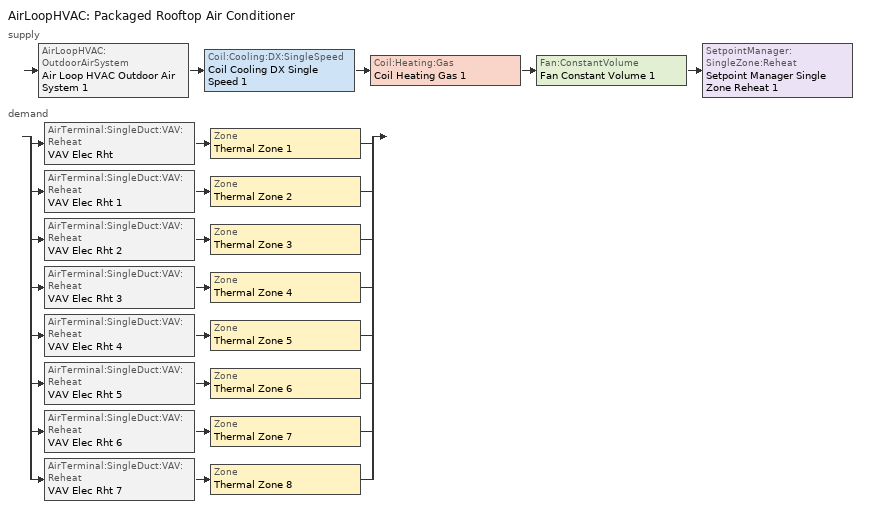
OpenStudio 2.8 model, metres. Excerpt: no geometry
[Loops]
AirLoopHVAC 'Packaged Rooftop Air Conditioner'
 supply: AirLoopHVAC:OutdoorAirSystem 'Air Loop HVAC Outdoor Air System 1' > Coil:Cooling:DX:SingleSpeed 'Coil Cooling DX Single Speed 1' > Coil:Heating:Gas 'Coil Heating Gas 1' > Fan:ConstantVolume 'Fan Constant Volume 1' > SetpointManager:SingleZone:Reheat 'Setpoint Manager Single Zone Reheat 1'
 demand: split
  | AirTerminal:SingleDuct:VAV:Reheat 'VAV Elec Rht' > Zone 'Thermal Zone 1'
  | AirTerminal:SingleDuct:VAV:Reheat 'VAV Elec Rht 1' > Zone 'Thermal Zone 2'
  | AirTerminal:SingleDuct:VAV:Reheat 'VAV Elec Rht 2' > Zone 'Thermal Zone 3'
  | AirTerminal:SingleDuct:VAV:Reheat 'VAV Elec Rht 3' > Zone 'Thermal Zone 4'
  | AirTerminal:SingleDuct:VAV:Reheat 'VAV Elec Rht 4' > Zone 'Thermal Zone 5'
  | AirTerminal:SingleDuct:VAV:Reheat 'VAV Elec Rht 5' > Zone 'Thermal Zone 6'
  | AirTerminal:SingleDuct:VAV:Reheat 'VAV Elec Rht 6' > Zone 'Thermal Zone 7'
  | AirTerminal:SingleDuct:VAV:Reheat 'VAV Elec Rht 7' > Zone 'Thermal Zone 8'
[SizingPeriod:DesignDay] Daily Dry-Bulb Temperature Range {deltaC}=0; Barometric Pressure {Pa}=98934; Wind Direction {deg}=270; Sky Clearness=0; Rain Indicator=0; Snow Indicator=0; Day of Month=21; Month=1; Day Type=WinterDesignDay; Daylight Saving Time Indicator=0; Dry-Bulb Temperature Range Modifier Type=DefaultMultipliers; Solar Model Indicator=ASHRAEClearSky
Name | Maximum Dry-Bulb Temperature {C} | Humidity Indicating Conditions at Maximum Dry-Bulb | Wind Speed {m/s} | Humidity Indicating Type
Chicago Ohare Intl Ap Ann Htg Wind 99.6% Condns WS=>MCDB | -3.5 | -3.5 | 12.4 | Wetbulb
Chicago Ohare Intl Ap Ann Hum_n 99.6% Condns DP=>MCDB | -19.2 | -25.7 | 4.9 | Dewpoint
Chicago Ohare Intl Ap Ann Htg 99.6% Condns DB | -20 | -20 | 4.9 | Wetbulb
[Sizing:Zone] Zone Cooling Design Supply Air Temperature Input Method=SupplyAirTemperature; Zone Cooling Design Supply Air Temperature {C}=14; Zone Cooling Design Supply Air Temperature Difference {deltaC}=11.11; Zone Heating Design Supply Air Temperature Input Method=SupplyAirTemperature; Zone Heating Design Supply Air Temperature {C}=40; Zone Heating Design Supply Air Temperature Difference {deltaC}=11.11; Zone Cooling Design Supply Air Humidity Ratio {kg-H2O/kg-air}=0.0085; Zone Heating Design Supply Air Humidity Ratio {kg-H2O/kg-air}=0.008; Cooling Design Air Flow Method=DesignDay; Heating Design Air Flow Method=DesignDay; Account for Dedicated Outdoor Air System=No; Dedicated Outdoor Air System Control Strategy=NeutralSupplyAir; Dedicated Outdoor Air Low Setpoint Temperature for Design {C}=autosize; Dedicated Outdoor Air High Setpoint Temperature for Design {C}=autosize
Thermal Zone 5; Thermal Zone 6; Thermal Zone 7; Thermal Zone 8; Thermal Zone 4; Thermal Zone 3; Thermal Zone 1; Thermal Zone 2
[Zone equipment]
Thermal Zone 5: VRF Zone Terminal 4, VAV Elec Rht 4
Thermal Zone 6: VRF Zone Terminal 5, VAV Elec Rht 5
Thermal Zone 7: VRF Zone Terminal 6, VAV Elec Rht 6
Thermal Zone 8: VRF Zone Terminal 7, VAV Elec Rht 7
Thermal Zone 4: VRF Zone Terminal 3, VAV Elec Rht 3
Thermal Zone 3: VRF Zone Terminal 2, VAV Elec Rht 2
Thermal Zone 1: VRF Zone Terminal, VAV Elec Rht
Thermal Zone 2: VRF Zone Terminal 1, VAV Elec Rht 1
[AirConditioner:VariableRefrigerantFlow]
VRF System: Availability Schedule=Always On Discrete hvac_library; Rated Total Cooling Capacity {W}=autosize; Rated Cooling COP {W/W}=3.3; Minimum Outdoor Temperature in Cooling Mode {C}=-5; Maximum Outdoor Temperature in Cooling Mode {C}=43; Cooling Capacity Ratio Modifier Function of Low Temperature Curve=VRF System VRFCoolCapFT 1; Cooling Capacity Ratio Boundary Curve=VRF System VRFCoolCapFTBoundary 1; Cooling Capacity Ratio Modifier Function of High Temperature Curve=VRF System VRFCoolCapFTHi 1; Cooling Energy Input Ratio Modifier Function of Low Temperature Curve=VRF System VRFCoolEIRFT 1; Cooling Energy Input Ratio Boundary Curve=VRF System VRFCoolEIRFTBoundary 1; Cooling Energy Input Ratio Modifier Function of High Temperature Curve=VRF System VRFCoolEIRFTHi 1; Cooling Energy Input Ratio Modifier Function of Low Part-Load Ratio Curve=VRF System CoolingEIRLowPLR 1; Cooling Energy Input Ratio Modifier Function of High Part-Load Ratio Curve=VRF System CoolingEIRHiPLR 1; Cooling Combination Ratio Correction Factor Curve=VRF System CoolingCombRatio 1; Cooling Part-Load Fraction Correlation Curve=VRF System VRFCPLFFPLR 1; Rated Total Heating Capacity {W}=autosize; Rated Total Heating Capacity Sizing Ratio {W/W}=1; Rated Heating COP {W/W}=3.5; Minimum Outdoor Temperature in Heating Mode {C}=-20; Maximum Outdoor Temperature in Heating Mode {C}=30; Heating Capacity Ratio Modifier Function of Low Temperature Curve=VRF System VRFHeatCapFT 1; Heating Capacity Ratio Boundary Curve=VRF System VRFHeatCapFTBoundary 1; Heating Capacity Ratio Modifier Function of High Temperature Curve=VRF System VRFHeatCapFTHi 1; Heating Energy Input Ratio Modifier Function of Low Temperature Curve=VRF System VRFHeatEIRFT 1; Heating Energy Input Ratio Boundary Curve=VRF System VRFHeatEIRFTBoundary 1; Heating Energy Input Ratio Modifier Function of High Temperature Curve=VRF System VRFHeatEIRFTHi 1; Heating Performance Curve Outdoor Temperature Type=WetBulbTemperature; Heating Energy Input Ratio Modifier Function of Low Part-Load Ratio Curve=VRF System HeatingEIRLowPLR 1; Heating Energy Input Ratio Modifier Function of High Part-Load Ratio Curve=VRF System HeatingEIRHiPLR 1; Heating Combination Ratio Correction Factor Curve=VRF System HeatingCombRatio 1; Heating Part-Load Fraction Correlation Curve=VRF System VRFCPLFFPLR 2; Minimum Heat Pump Part-Load Ratio=0.25; Master Thermostat Priority Control Type=LoadPriority; Heat Pump Waste Heat Recovery=No; Equivalent Piping Length used for Piping Correction Factor in Cooling Mode {m}=30; Vertical Height used for Piping Correction Factor {m}=10; Piping Correction Factor for Length in Cooling Mode Curve=VRF System CoolingLengthCorrectionFactor 1; Piping Correction Factor for Height in Cooling Mode Coefficient=-0.000386; Equivalent Piping Length used for Piping Correction Factor in Heating Mode {m}=30; Piping Correction Factor for Length in Heating Mode Curve=VRF System HeatingLengthCorrectionFactor 1; Piping Correction Factor for Height in Heating Mode Coefficient=0; Crankcase Heater Power per Compressor {W}=15; Number of Compressors=3; Ratio of Compressor Size to Total Compressor Capacity=0.33; Maximum Outdoor Dry-bulb Temperature for Crankcase Heater {C}=7; Defrost Strategy=Resistive; Defrost Control=Timed; Defrost Time Period Fraction=0.058333; Resistive Defrost Heater Capacity {W}=1e-07; Maximum Outdoor Dry-bulb Temperature for Defrost Operation {C}=7; Water Condenser Volume Flow Rate {m3/s}=autosize; Evaporative Condenser Effectiveness=0.9; Evaporative Condenser Air Flow Rate {m3/s}=autosize; Evaporative Condenser Pump Rated Power Consumption {W}=autosize; Basin Heater Capacity {W/K}=0; Basin Heater Setpoint Temperature {C}=2; Fuel Type=Electricity; Minimum Outdoor Temperature in Heat Recovery Mode {C}=0; Maximum Outdoor Temperature in Heat Recovery Mode {C}=20; Heat Recovery Cooling Capacity Modifier Curve=VRF System Heat Recovery Cooling Cap Modifier 1; Initial Heat Recovery Cooling Capacity Fraction=0.5; Heat Recovery Cooling Capacity Time Constant {hr}=0.083; Heat Recovery Cooling Energy Modifier Curve=VRF System Heat Recovery Cooling Energy Modifier 1; Initial Heat Recovery Cooling Energy Fraction=1; Heat Recovery Cooling Energy Time Constant {hr}=0; Heat Recovery Heating Capacity Modifier Curve=VRF System Heat Recovery Heating Cap Modifier 1; Initial Heat Recovery Heating Capacity Fraction=0.5; Heat Recovery Heating Capacity Time Constant {hr}=0.083; Heat Recovery Heating Energy Modifier Curve=VRF System Heat Recovery Heating Energy Modifier 1; Initial Heat Recovery Heating Energy Fraction=0.5; Heat Recovery Heating Energy Time Constant {hr}=0
[ZoneHVAC:TerminalUnit:VariableRefrigerantFlow] Terminal Unit Availability schedule=Always On Discrete hvac_library; Supply Air Flow Rate During Cooling Operation {m3/s}=autosize; Supply Air Flow Rate When No Cooling is Needed {m3/s}=autosize; Supply Air Flow Rate During Heating Operation {m3/s}=autosize; Supply Air Flow Rate When No Heating is Needed {m3/s}=autosize; Outdoor Air Flow Rate During Cooling Operation {m3/s}=autosize; Outdoor Air Flow Rate During Heating Operation {m3/s}=autosize; Outdoor Air Flow Rate When No Cooling or Heating is Needed {m3/s}=autosize; Supply Air Fan Operating Mode Schedule=Always On Discrete hvac_library; Zone Terminal Unit On Parasitic Electric Energy Use {W}=30; Zone Terminal Unit Off Parasitic Electric Energy Use {W}=20; Rated Total Heating Capacity Sizing Ratio {W/W}=1
Name | Supply Air Fan | Cooling Coil | Heating Coil
VRF Zone Terminal | VRF Zone Terminal Fan | VRF Zone Terminal Cooling Coil | VRF Zone Terminal Heating Coil
VRF Zone Terminal 1 | VRF Zone Terminal Fan 1 | VRF Zone Terminal Cooling Coil 1 | VRF Zone Terminal Heating Coil 1
VRF Zone Terminal 2 | VRF Zone Terminal Fan 2 | VRF Zone Terminal Cooling Coil 2 | VRF Zone Terminal Heating Coil 2
VRF Zone Terminal 3 | VRF Zone Terminal Fan 3 | VRF Zone Terminal Cooling Coil 3 | VRF Zone Terminal Heating Coil 3
VRF Zone Terminal 4 | VRF Zone Terminal Fan 4 | VRF Zone Terminal Cooling Coil 4 | VRF Zone Terminal Heating Coil 4
VRF Zone Terminal 5 | VRF Zone Terminal Fan 5 | VRF Zone Terminal Cooling Coil 5 | VRF Zone Terminal Heating Coil 5
VRF Zone Terminal 6 | VRF Zone Terminal Fan 6 | VRF Zone Terminal Cooling Coil 6 | VRF Zone Terminal Heating Coil 6
VRF Zone Terminal 7 | VRF Zone Terminal Fan 7 | VRF Zone Terminal Cooling Coil 7 | VRF Zone Terminal Heating Coil 7
[Fan:OnOff] Availability Schedule=Always On Discrete hvac_library; Fan Total Efficiency=0.6; Pressure Rise {Pa}=300; Maximum Flow Rate {m3/s}=autosize; Motor Efficiency=0.8; Motor In Airstream Fraction=1; Fan Power Ratio Function of Speed Ratio Curve=Fan On Off Power Curve 19; Fan Efficiency Ratio Function of Speed Ratio Curve=Fan On Off Efficiency Curve 6
VRF Zone Terminal Fan; VRF Zone Terminal Fan 1; VRF Zone Terminal Fan 2; VRF Zone Terminal Fan 3; VRF Zone Terminal Fan 4; VRF Zone Terminal Fan 5; VRF Zone Terminal Fan 6; VRF Zone Terminal Fan 7
[Coil:Cooling:DX:VariableRefrigerantFlow] Availability Schedule=Always On Discrete hvac_library; Rated Total Cooling Capacity {W}=autosize; Rated Sensible Heat Ratio=autosize; Rated Air Flow Rate {m3/s}=autosize; Cooling Capacity Ratio Modifier Function of Temperature Curve=VRFTUCoolCapFT; Cooling Capacity Modifier Curve Function of Flow Fraction=VRFACCoolCapFFF
VRF Zone Terminal Cooling Coil; VRF Zone Terminal Cooling Coil 1; VRF Zone Terminal Cooling Coil 2; VRF Zone Terminal Cooling Coil 3; VRF Zone Terminal Cooling Coil 4; VRF Zone Terminal Cooling Coil 5; VRF Zone Terminal Cooling Coil 6; VRF Zone Terminal Cooling Coil 7
[Coil:Heating:DX:VariableRefrigerantFlow] Availability Schedule=Always On Discrete hvac_library; Rated Total Heating Capacity {W}=autosize; Rated Air Flow Rate {m3/s}=autosize; Heating Capacity Ratio Modifier Function of Temperature Curve=Coil Heating DX Variable Refrigerant Flow 1 VRFTUHeatCAPFT; Heating Capacity Modifier Function of Flow Fraction Curve=Coil Heating DX Variable Refrigerant Flow 1 VRFACCoolCapFFF
VRF Zone Terminal Heating Coil; VRF Zone Terminal Heating Coil 1; VRF Zone Terminal Heating Coil 2; VRF Zone Terminal Heating Coil 3; VRF Zone Terminal Heating Coil 4; VRF Zone Terminal Heating Coil 5; VRF Zone Terminal Heating Coil 6; VRF Zone Terminal Heating Coil 7
[AirLoopHVAC]
Packaged Rooftop Air Conditioner: Availability Schedule=Always On Discrete; Design Supply Air Flow Rate {m3/s}=AutoSize
[Sizing:System]
Packaged Rooftop Air Conditioner: Type of Load to Size On=Sensible; Design Outdoor Air Flow Rate {m3/s}=Autosize; Central Heating Maximum System Air Flow Ratio=1; Preheat Design Temperature {C}=7; Preheat Design Humidity Ratio {kg-H2O/kg-Air}=0.008; Precool Design Temperature {C}=12.8; Precool Design Humidity Ratio {kg-H2O/kg-Air}=0.008; Central Cooling Design Supply Air Temperature {C}=12.8; Central Heating Design Supply Air Temperature {C}=40; Sizing Option=NonCoincident; 100% Outdoor Air in Cooling=Yes; 100% Outdoor Air in Heating=Yes; Central Cooling Design Supply Air Humidity Ratio {kg-H2O/kg-Air}=0.0085; Central Heating Design Supply Air Humidity Ratio {kg-H2O/kg-Air}=0.008; Cooling Design Air Flow Method=DesignDay; Cooling Design Air Flow Rate {m3/s}=0; Heating Design Air Flow Method=DesignDay; Heating Design Air Flow Rate {m3/s}=0; System Outdoor Air Method=ZoneSum; Zone Maximum Outdoor Air Fraction=1; Cooling Supply Air Flow Rate Per Floor Area {m3/s-m2}=0.00996765; Cooling Fraction of Autosized Cooling Supply Air Flow Rate=1; Cooling Supply Air Flow Rate Per Unit Cooling Capacity {m3/s-W}=3.94755e-05; Heating Supply Air Flow Rate Per Floor Area {m3/s-m2}=0.00996765; Heating Fraction of Autosized Heating Supply Air Flow Rate=1; Heating Fraction of Autosized Cooling Supply Air Flow Rate=1; Heating Supply Air Flow Rate Per Unit Heating Capacity {m3/s-W}=3.15882e-05; Cooling Design Capacity Method=CoolingDesignCapacity; Cooling Design Capacity {W}=autosize; Cooling Design Capacity Per Floor Area {W/m2}=234.7; Fraction of Autosized Cooling Design Capacity=1; Heating Design Capacity Method=HeatingDesignCapacity; Heating Design Capacity {W}=autosize; Heating Design Capacity Per Floor Area {W/m2}=157; Fraction of Autosized Heating Design Capacity=1; Central Cooling Capacity Control Method=OnOff
[Fan:ConstantVolume]
Fan Constant Volume 1: Availability Schedule=Always On Discrete; Pressure Rise {Pa}=500; Maximum Flow Rate {m3/s}=AutoSize
[Coil:Heating:Gas]
Coil Heating Gas 1: Availability Schedule=Always On Discrete; Gas Burner Efficiency=0.8; Nominal Capacity {W}=AutoSize; Parasitic Electric Load {W}=0; Parasitic Gas Load {W}=0
[Coil:Cooling:DX:SingleSpeed]
Coil Cooling DX Single Speed 1: Availability Schedule=Always On Discrete; Rated Total Cooling Capacity {W}=autosize; Rated Sensible Heat Ratio=autosize; Rated COP {W/W}=3; Rated Air Flow Rate {m3/s}=autosize; Rated Evaporator Fan Power Per Volume Flow Rate {W/(m3/s)}=773.3; Total Cooling Capacity Function of Temperature Curve=Curve Biquadratic 1; Total Cooling Capacity Function of Flow Fraction Curve=Curve Quadratic 1; Energy Input Ratio Function of Temperature Curve=Curve Biquadratic 2; Energy Input Ratio Function of Flow Fraction Curve=Curve Quadratic 2; Part Load Fraction Correlation Curve=Curve Quadratic 3; Condenser Type=AirCooled; Evaporative Condenser Effectiveness=0; Evaporative Condenser Air Flow Rate {m3/s}=Autosize; Evaporative Condenser Pump Rated Power Consumption {W}=Autosize; Crankcase Heater Capacity {W}=0; Maximum Outdoor Dry-Bulb Temperature for Crankcase Heater Operation {C}=0; Basin Heater Capacity {W/K}=0; Basin Heater Setpoint Temperature {C}=10
[SetpointManager:SingleZone:Reheat]
Setpoint Manager Single Zone Reheat 1: Minimum Supply Air Temperature {C}=-99; Maximum Supply Air Temperature {C}=99; Control Zone=Thermal Zone 1
[Controller:OutdoorAir]
Controller Outdoor Air 1: Minimum Outdoor Air Flow Rate {m3/s}=0; Maximum Outdoor Air Flow Rate {m3/s}=Autosize; Economizer Control Type=NoEconomizer; Economizer Control Action Type=ModulateFlow; Economizer Maximum Limit Dry-Bulb Temperature {C}=28; Economizer Maximum Limit Enthalpy {J/kg}=64000; Economizer Minimum Limit Dry-Bulb Temperature {C}=-100; Lockout Type=NoLockout; Minimum Limit Type=FixedMinimum; Controller Mechanical Ventilation=Controller Mechanical Ventilation 1; High Humidity Control=No; Heat Recovery Bypass Control Type=BypassWhenWithinEconomizerLimits
[Controller:MechanicalVentilation]
Controller Mechanical Ventilation 1: Availability Schedule=Always On Discrete; System Outdoor Air Method=ZoneSum
[AirLoopHVAC:OutdoorAirSystem]
Air Loop HVAC Outdoor Air System 1: Controller=Controller Outdoor Air 1
[AirTerminal:SingleDuct:VAV:Reheat] Availability Schedule=Always On Discrete hvac_library; Maximum Air Flow Rate {m3/s}=Autosize; Zone Minimum Air Flow Input Method=Constant; Constant Minimum Air Flow Fraction=0.3; Fixed Minimum Air Flow Rate {m3/s}=0; Maximum Hot Water or Steam Flow Rate {m3/s}=Autosize; Minimum Hot Water or Steam Flow Rate {m3/s}=0; Convergence Tolerance=0.001; Damper Heating Action=Normal; Maximum Flow per Zone Floor Area During Reheat {m3/s-m2}=AutoSize; Maximum Flow Fraction During Reheat=AutoSize; Maximum Reheat Air Temperature {C}=35; Control For Outdoor Air=No
Name | Reheat Coil
VAV Elec Rht | VAV Elec Rht Coil
VAV Elec Rht 1 | VAV Elec Rht Coil 1
VAV Elec Rht 2 | VAV Elec Rht Coil 2
VAV Elec Rht 3 | VAV Elec Rht Coil 3
VAV Elec Rht 4 | VAV Elec Rht Coil 4
VAV Elec Rht 5 | VAV Elec Rht Coil 5
VAV Elec Rht 6 | VAV Elec Rht Coil 6
VAV Elec Rht 7 | VAV Elec Rht Coil 7
[Coil:Heating:Electric] Availability Schedule=Always On Discrete hvac_library
VAV Elec Rht Coil; VAV Elec Rht Coil 1; VAV Elec Rht Coil 2; VAV Elec Rht Coil 3; VAV Elec Rht Coil 4; VAV Elec Rht Coil 5; VAV Elec Rht Coil 6; VAV Elec Rht Coil 7
[HeatExchanger:AirToAir:SensibleAndLatent]
ERV HX: Availability Schedule=Always On Discrete hvac_library; Nominal Supply Air Flow Rate {m3/s}=autosize; Sensible Effectiveness at 100% Heating Air Flow=0.76; Latent Effectiveness at 100% Heating Air Flow=0.68; Sensible Effectiveness at 75% Heating Air Flow=0.81; Latent Effectiveness at 75% Heating Air Flow=0.73; Sensible Effectiveness at 100% Cooling Air Flow=0.76; Latent Effectiveness at 100% Cooling Air Flow=0.68; Sensible Effectiveness at 75% Cooling Air Flow=0.81; Latent Effectiveness at 75% Cooling Air Flow=0.73; Nominal Electric Power {W}=0; Supply Air Outlet Temperature Control=No; Heat Exchanger Type=Plate; Frost Control Type=None; Threshold Temperature {C}=1.7; Economizer Lockout=Yes
[Schedule:Constant] Value=1
Always On Discrete hvac_library; Always On Discrete
[Curve:Biquadratic]
Name | Coefficient1 Constant | Coefficient2 x | Coefficient3 x**2 | Coefficient4 y | Coefficient5 y**2 | Coefficient6 x*y | Minimum Value of x | Maximum Value of x | Minimum Value of y | Maximum Value of y | Input Unit Type for X | Input Unit Type for Y | Output Unit Type | Minimum Curve Output | Maximum Curve Output
VRF System VRFCoolCapFT 1 | 0.576883 | 0.017448 | 0.000583269 | -1.76324e-06 | -7.474e-09 | -1.30413e-07 | 15 | 24 | -5 | 23 | Temperature | Temperature | Dimensionless
VRF System VRFCoolCapFTHi 1 | 0.686736 | 0.0207631 | 0.0005447 | -0.0016218 | -4.259e-07 | -0.0003392 | 15 | 24 | 16 | 43 | Temperature | Temperature | Dimensionless
VRF System VRFCoolEIRFT 1 | 0.989011 | -0.0234797 | 0.000199711 | 0.00596834 | -1.0289e-07 | -0.00015686 | 15 | 24 | -5 | 23 | Temperature | Temperature | Dimensionless
VRF System VRFCoolEIRFTHi 1 | -1.43951 | 0.161985 | -0.00349118 | 0.0269443 | 0.000134616 | -0.000671494 | 15 | 23.9 | 16.8 | 43.3 | Temperature | Temperature | Dimensionless
VRF System VRFHeatCapFT 1 | 1.01209 | -0.00124676 | -0.000127185 | 0.0267564 | -4.986e-07 | -0.000263524 | 21.1 | 27.2 | -20 | 3.33 | Temperature | Temperature | Dimensionless
VRF System VRFHeatCapFTHi 1 | 2.58599 | -0.0953227 | 0.000955329 | 0 | 0 | 0 | 21.1 | 27.2 | -9.44 | 15 | Temperature | Temperature | Dimensionless
VRF System VRFHeatEIRFT 1 | 0.722429 | 0.00345666 | 0.000650703 | -0.00264354 | 0.00124648 | -0.000100916 | 21.1 | 27.2 | -20 | 3.33 | Temperature | Temperature | Dimensionless
VRF System VRFHeatEIRFTHi 1 | 1.38857 | -0.0229771 | 0.000537274 | -0.0273937 | 0.000403043 | -5.9786e-05 | 21.1 | 27.2 | 0 | 1 | Temperature | Temperature | Dimensionless
VRF System CoolingLengthCorrectionFactor 1 | 2.03882 | -0.00242606 | 3.5512e-06 | -1.68581 | 0.668703 | -4.5706e-05 | 7.62 | 182.88 | 0.8 | 1.5 | Temperature | Temperature | Dimensionless
VRF System HeatingLengthCorrectionFactor 1 | 1 | 0 | 0 | 0 | 0 | 0 | 0 | 1 | 0 | 1 | Dimensionless | Dimensionless | Dimensionless
VRF System Heat Recovery Cooling Cap Modifier 1; VRF System Heat Recovery Heating Cap Modifier 1 | 0.9 | 0 | 0 | 0 | 0 | 0 | 0 | 1 | 0 | 1 | Dimensionless | Dimensionless | Dimensionless
VRF System Heat Recovery Cooling Energy Modifier 1; VRF System Heat Recovery Heating Energy Modifier 1 | 1.1 | 0 | 0 | 0 | 0 | 0 | 0 | 1 | 0 | 1 | Dimensionless | Dimensionless | Dimensionless
VRFTUCoolCapFT | 0.0585884 | 0.0587397 | -0.000210275 | 0.010937 | -0.000121955 | -0.000524662 | 15 | 23.89 | 20 | 43.33 | Temperature | Temperature | Dimensionless | 0.8083 | 1.2583
Coil Heating DX Variable Refrigerant Flow 1 VRFTUHeatCAPFT | 0.375444 | 0.0668191 | -0.00194171 | 0.0442618 | -0.000400958 | -0.00148198 | 21.11 | 27.22 | -15 | 18.33 | Temperature | Temperature | Dimensionless | 0.6074 | 1
Curve Biquadratic 1 | 0.942588 | 0.00954335 | 0.00068377 | -0.0110427 | 5.249e-06 | -9.72e-06 | 17 | 22 | 13 | 46
Curve Biquadratic 2 | 0.342414 | 0.034885 | -0.0006237 | 0.00497722 | 0.000437951 | -0.000728028 | 17 | 22 | 13 | 46
[Curve:Cubic]
Name | Coefficient1 Constant | Coefficient2 x | Coefficient3 x**2 | Coefficient4 x**3 | Minimum Value of x | Maximum Value of x | Input Unit Type for X | Output Unit Type
VRF System VRFCoolCapFTBoundary 1 | 25.73 | -0.0315004 | -0.014166 | 0 | 11 | 30 | Temperature | Temperature
VRF System VRFCoolEIRFTBoundary 1 | 25.7347 | -0.0315004 | -0.014166 | 0 | 15 | 24 | Temperature | Temperature
VRF System CoolingEIRLowPLR 1 | 0.454123 | -0.172969 | 1.08287 | -0.361848 | 0.5 | 1 | Temperature | Temperature
VRF System CoolingEIRHiPLR 1; VRF System HeatingEIRHiPLR 1 | 1 | 0 | 0 | 0 | 1 | 1.5 | Dimensionless | Dimensionless
VRF System CoolingCombRatio 1 | 0.576593 | 0.634941 | -0.307609 | 0.0960753 | 1 | 1.5 | Dimensionless | Dimensionless
VRF System VRFCPLFFPLR 1; VRF System VRFCPLFFPLR 2 | 0.85 | 0.15 | 0 | 0 | 1 | 1 | Dimensionless | Dimensionless
VRF System VRFHeatCapFTBoundary 1; VRF System VRFHeatEIRFTBoundary 1 | 58.577 | -3.0255 | 0.0193 | 0 | 15 | 23.9 | Temperature | Temperature
VRF System HeatingEIRLowPLR 1 | 0.392474 | 0.0760164 | 0.698324 | -0.168841 | 0.5 | 1 | Dimensionless | Dimensionless
VRF System HeatingCombRatio 1 | 0.76672 | 0.26173 | -0.015911 | -0.0125388 | 1 | 1.5 | Dimensionless | Dimensionless
Fan On Off Efficiency Curve 6 | 1 | 0 | 0 | 0 | 0 | 1
[Curve:Exponent]
Fan On Off Power Curve 19: Coefficient1 Constant=1; Coefficient2 Constant=0; Coefficient3 Constant=0; Minimum Value of x=0; Maximum Value of x=1
[Curve:Quadratic]
Name | Coefficient1 Constant | Coefficient2 x | Coefficient3 x**2 | Minimum Value of x | Maximum Value of x
VRFACCoolCapFFF; Coil Heating DX Variable Refrigerant Flow 1 VRFACCoolCapFFF; Curve Quadratic 1 | 0.8 | 0.2 | 0 | 0.5 | 1.5
Curve Quadratic 2 | 1.1552 | -0.1808 | 0.0256 | 0.5 | 1.5
Curve Quadratic 3 | 0.85 | 0.15 | 0 | 0 | 1
